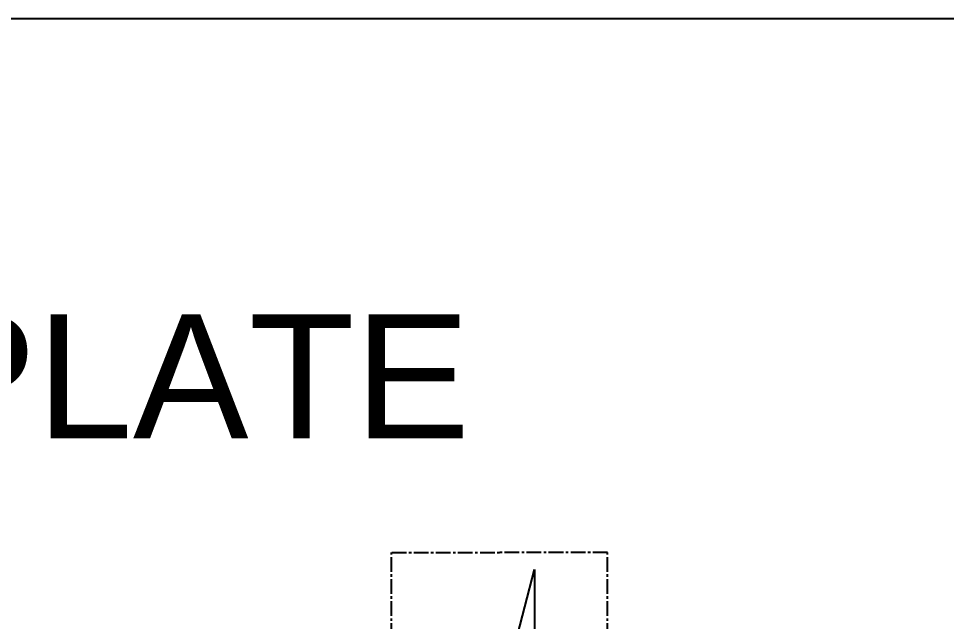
# Model space of a CAD drawing. Header units: millimetres. Extents: x 992 to 14246, y 907 to 4545.
# Drawn here: x 11978 to 13180, y 3764 to 4545 of the extents above; entities that cross this region are included whole.
import ezdxf

# ---------------------------------------------------------------- set-up
doc = ezdxf.new("R2010")
doc.units = ezdxf.units.MM
doc.linetypes.add('CENTER2', pattern=[28.575, 19.05, -3.175, 3.175, -3.175])
doc.styles.get("Standard").update_dxf_attribs({"font": 'arial.ttf'})
doc.dimstyles.get("Standard").update_dxf_attribs({"dimtxt": 0.18, "dimasz": 0.18, "dimexe": 0.18, "dimexo": 0.0625, "dimgap": 0.09, "dimtad": 0, "dimtih": 1, "dimtoh": 1, "dimdec": 4, "dimzin": 0, "dimdsep": 46, "dimtxsty": 'Standard', "dimcen": 0.09, "dimadec": 0, "dimazin": 0, "dimtfac": 1, "dimtdec": 4, "dimtofl": 0, "dimtmove": 0, "dimatfit": 3, "dimfxl": 1, "dimtolj": 1, "dimtzin": 0, "dimarcsym": 0})

# ---------------------------------------------------------------- blocks, each defined once
blk = doc.blocks.new('*D102')
at = {"color": 0, "linetype": 'CENTER2', "lineweight": -2, "transparency": 16777216}
for p, q in [((12461.1, 3742.9), (12461.1, 3853.8)), ((12461.3, 3853.6), (12600.7, 3853.6)), ((12740.7, 3853.6), (12601.3, 3853.6)), ((12740.9, 3742.9), (12740.9, 3853.8))]:
    blk.add_line(p, q, dxfattribs=at)
at = {"color": 0, "linetype": 'CENTER2', "transparency": 16777216}
for points in [[(12461.3, 3853.6), (12461.3, 3853.6), (12461.1, 3853.6)], [(12740.7, 3853.6), (12740.7, 3853.6), (12740.9, 3853.6)]]:
    blk.add_solid(points, dxfattribs=at)
at = {"layer": 'Defpoints', "color": 0, "linetype": 'CENTER2', "transparency": 16777216}
for p in [(12461.1, 3853.6), (12461.1, 3742.8), (12740.9, 3742.8)]:
    blk.add_point(p, dxfattribs=at)
at = {"color": 0, "linetype": 'CENTER2', "transparency": 16777216, "insert": (12601, 3853.6), "char_height": 0.18, "attachment_point": 5}
blk.add_mtext('\\A1;300', dxfattribs=at)

msp = doc.modelspace()

# ---------------------------------------------------------------- linework, layer by layer
for p, q in [((12596.9127, 3641.29798), (12646.30052, 3831.63984)), ((12646.30052, 3831.63984), (12646.30052, 3742.8419))]:
    msp.add_line(p, q)
msp.add_lwpolyline([(9984.45396, 4545.32284), (14245.52891, 4545.32284), (14245.52891, 907.35308), (9984.45396, 907.35308)], close=True)

# ---------------------------------------------------------------- texts
at = {"insert": (10865.42417, 4162.15968), "char_height": 160.8044144, "attachment_point": 1}
msp.add_mtext_dynamic_manual_height_columns('GUSSET PLATE', width=2612.0303267, gutter_width=1.24173, heights=[0], dxfattribs=at)

# ---------------------------------------------------------------- dimensions: what is measured, and where the dimension line sits
at = {"linetype": 'CENTER2'}
dim = msp.add_linear_dim(base=(12461.14847, 3853.58838), p1=(12740.9243, 3742.8419), p2=(12461.14847, 3742.8419), text='300', dimstyle='Standard', dxfattribs=at)
dim.commit()
dim.dimension.update_dxf_attribs({"geometry": '*D102', "text_midpoint": (12601.03639, 3853.58838)})

doc.saveas('drawing.dxf')
